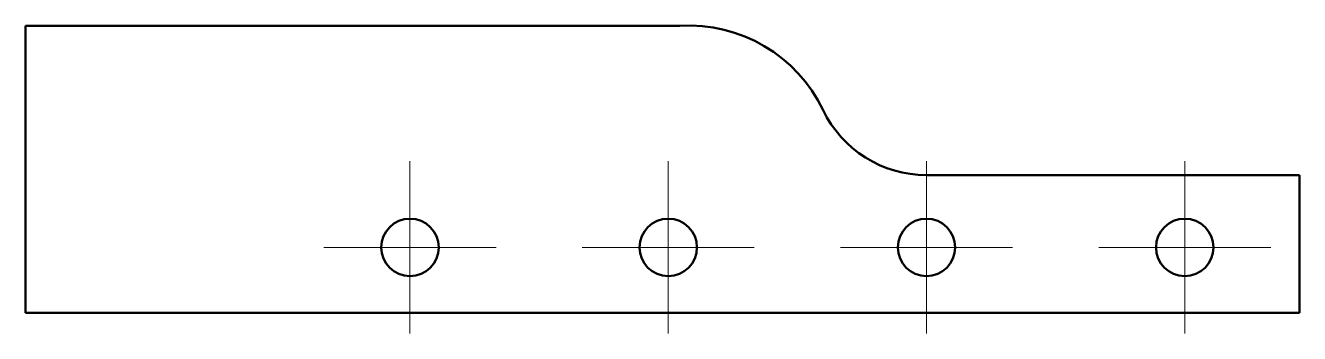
# Model space of a CAD drawing. Header units: millimetres. Extents: x 2215 to 2326, y 610 to 637.
import ezdxf

# ---------------------------------------------------------------- set-up
doc = ezdxf.new("R2010")
doc.units = ezdxf.units.MM
doc.linetypes.add('ACAD_ISO04W100', pattern=[30, 24, -2.95, 0.1, -2.95])
doc.layers.add('Contornos Visibles', color=7, linetype='Continuous', lineweight=50, true_color=0xffffff)
doc.layers.add('Ejes de revolución', color=6, linetype='ACAD_ISO04W100', lineweight=20, true_color=0xff00ff)

msp = doc.modelspace()

# ---------------------------------------------------------------- linework, layer by layer
at = {"layer": 'Contornos Visibles'}
for p, q in [((2215.19, 612.25), (2215.19, 637.25)), ((2215.19, 637.25), (2272.19, 637.25)), ((2293.69, 624.25), (2326.19, 624.25)), ((2326.19, 612.25), (2326.19, 624.25)), ((2215.19, 612.25), (2248.69, 612.25)), ((2248.69, 612.25), (2271.19, 612.25)), ((2271.19, 612.25), (2293.69, 612.25)), ((2293.69, 612.25), (2316.19, 612.25)), ((2316.19, 612.25), (2326.19, 612.25))]:
    msp.add_line(p, q, dxfattribs=at)
for centre in [(2248.69, 617.95), (2271.19, 617.95), (2293.69, 617.95), (2316.19, 617.95)]:
    msp.add_circle(centre, 2.5, dxfattribs=at)
for centre, radius, start, end in [((2272.97, 624.28), 13, 25.6579, 93.4244), ((2293.69, 634.25), 10, 205.7715, 270)]:
    msp.add_arc(centre, radius, start, end, dxfattribs=at)
at = {"layer": 'Ejes de revolución'}
for p, q in [((2248.69, 610.45), (2248.69, 625.45)), ((2271.19, 610.45), (2271.19, 625.45)), ((2293.69, 610.45), (2293.69, 625.45)), ((2316.19, 610.45), (2316.19, 625.45)), ((2241.19, 617.95), (2256.19, 617.95)), ((2263.69, 617.95), (2278.69, 617.95)), ((2286.19, 617.95), (2301.19, 617.95)), ((2308.69, 617.95), (2323.69, 617.95))]:
    msp.add_line(p, q, dxfattribs=at)

doc.saveas('drawing.dxf')
